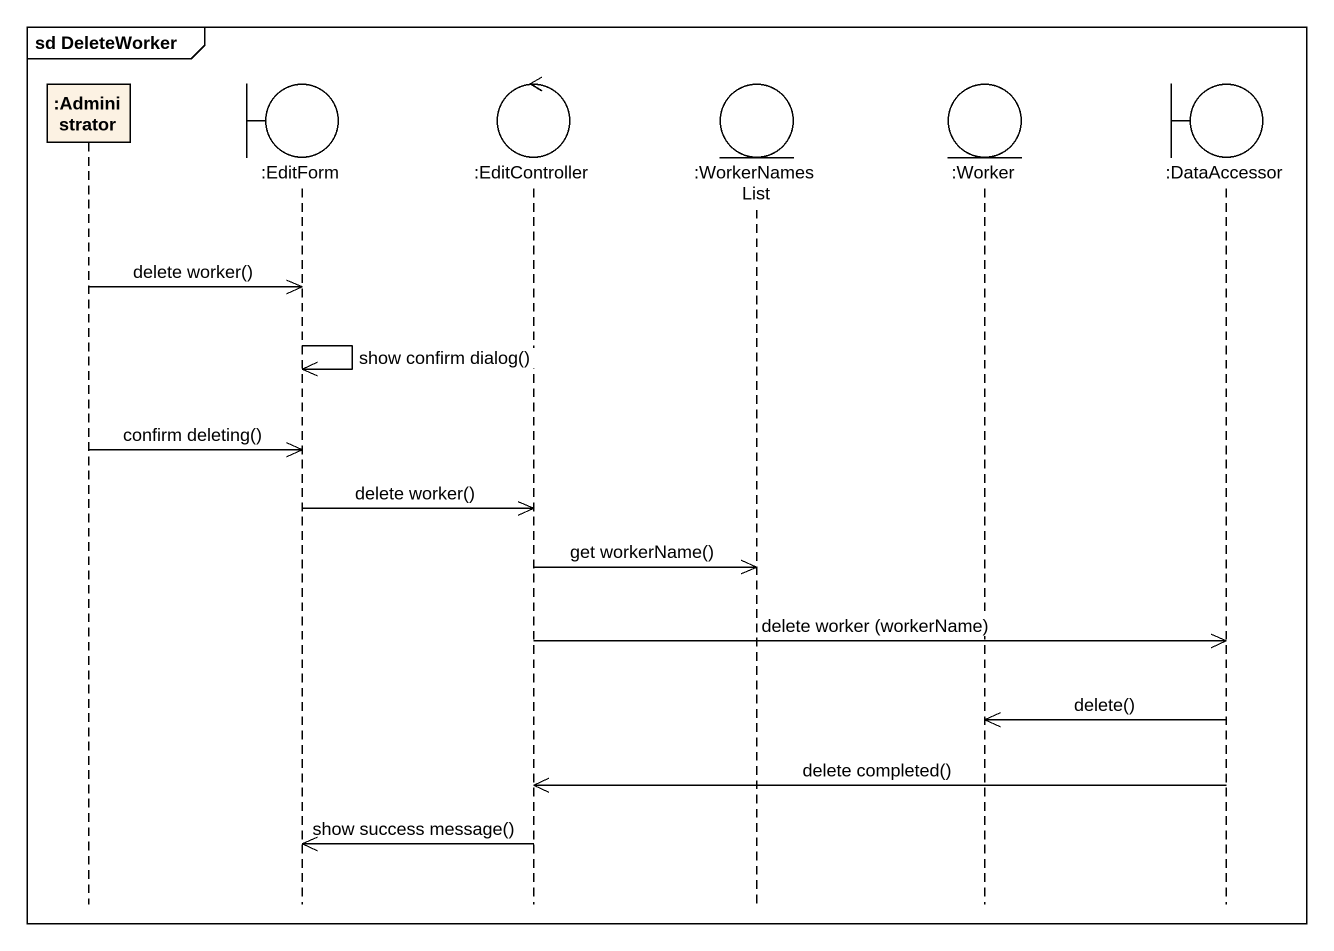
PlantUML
@startuml
mainframe sd DeleteWorker
hide footbox
participant ":Administrator" as Administrator
boundary ":EditForm" as EditForm
control ":EditController" as EditController
entity ":WorkerNamesList" as WorkerNamesList
entity ":Worker" as Worker
boundary ":DataAccessor" as DataAccessor

Administrator ->> EditForm : delete worker()
EditForm ->> EditForm : show confirm dialog()
Administrator ->> EditForm : confirm deleting()
EditForm ->> EditController : delete worker()
EditController ->> WorkerNamesList : get workerName()
EditController ->> DataAccessor : delete worker (workerName)
DataAccessor ->> Worker : delete()
DataAccessor ->> EditController : delete completed()
EditController ->> EditForm : show success message()
@enduml
